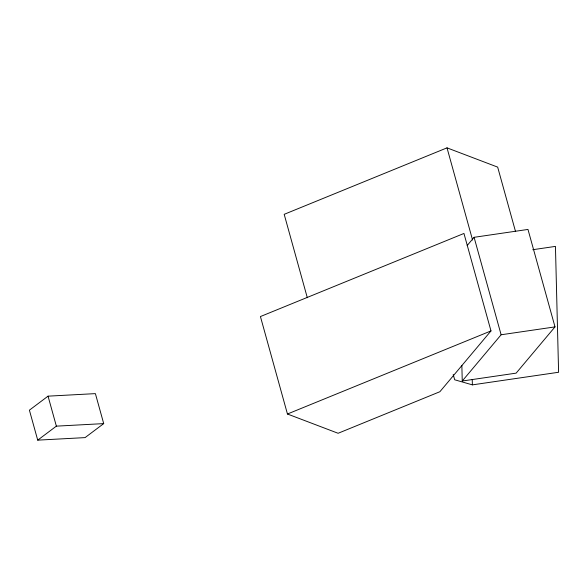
<?xml version="1.0" encoding="UTF-8"?>
<svg xmlns="http://www.w3.org/2000/svg" width="588" height="588" viewBox="0 0 588 588"><rect width="100%" height="100%" fill="white"/><g stroke="black" fill="none" stroke-linecap="round" stroke-linejoin="round"><path stroke-width="0.88" d="M467.166 245.541L474.09 237.309L527.98 229.43L555.006 326.891L516.139 373.137L462.249 381.017L461.859 365.515M490.987 330.919L439.875 391.726L338.107 433.275L287.451 414.011L260.425 316.55L463.954 233.458L490.987 330.919L287.451 414.011M462.249 381.017L501.116 334.77L555.006 326.891M48.047 396.158L29.4 410.159L37.72 440.147L85.069 437.612L103.709 423.61L95.396 393.622L48.047 396.158L56.36 426.146L37.72 440.147M515.441 231.216L497.668 167.117L447.012 147.853L284.188 214.326L307.318 297.741M532.757 249.716L555.447 246.394L558.6 372.263L472.377 384.868L454.686 379.782L453.216 374.475M56.36 426.146L103.709 423.61M474.09 237.309L501.116 334.77M447.012 147.853L472.583 240.051M472.238 379.4L472.377 384.868"/></g></svg>
